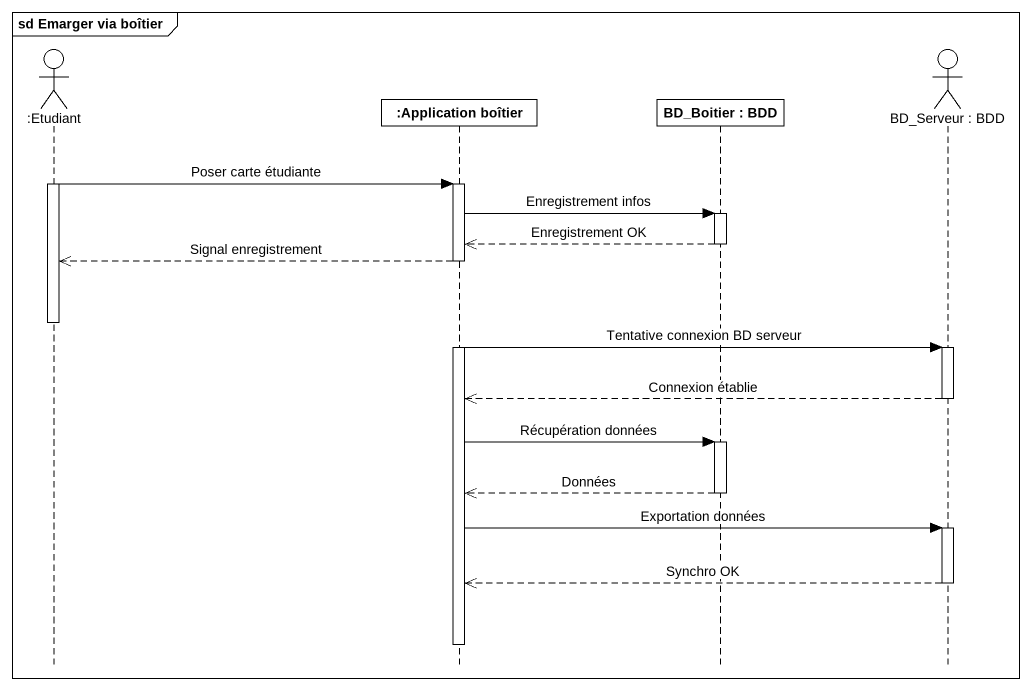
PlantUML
@startuml
mainframe sd Emarger via boîtier
hide footbox
actor ":Etudiant" as Etudiant
participant ":Application boîtier" as Application_boîtier
participant "BD_Boitier : BDD" as BD_Boitier
actor "BD_Serveur : BDD" as BD_Serveur

activate Etudiant
Etudiant -> Application_boîtier : Poser carte étudiante
activate Application_boîtier
Application_boîtier -> BD_Boitier : Enregistrement infos
activate BD_Boitier
BD_Boitier -->> Application_boîtier : Enregistrement OK
deactivate BD_Boitier
Application_boîtier -->> Etudiant : Signal enregistrement
deactivate Etudiant
Application_boîtier -> BD_Serveur : Tentative connexion BD serveur
activate BD_Serveur
BD_Serveur -->> Application_boîtier : Connexion établie
deactivate BD_Serveur
Application_boîtier -> BD_Boitier : Récupération données
activate BD_Boitier
BD_Boitier -->> Application_boîtier : Données
deactivate BD_Boitier
Application_boîtier -> BD_Serveur : Exportation données
activate BD_Serveur
BD_Serveur -->> Application_boîtier : Synchro OK
deactivate BD_Serveur
deactivate Application_boîtier
@enduml
